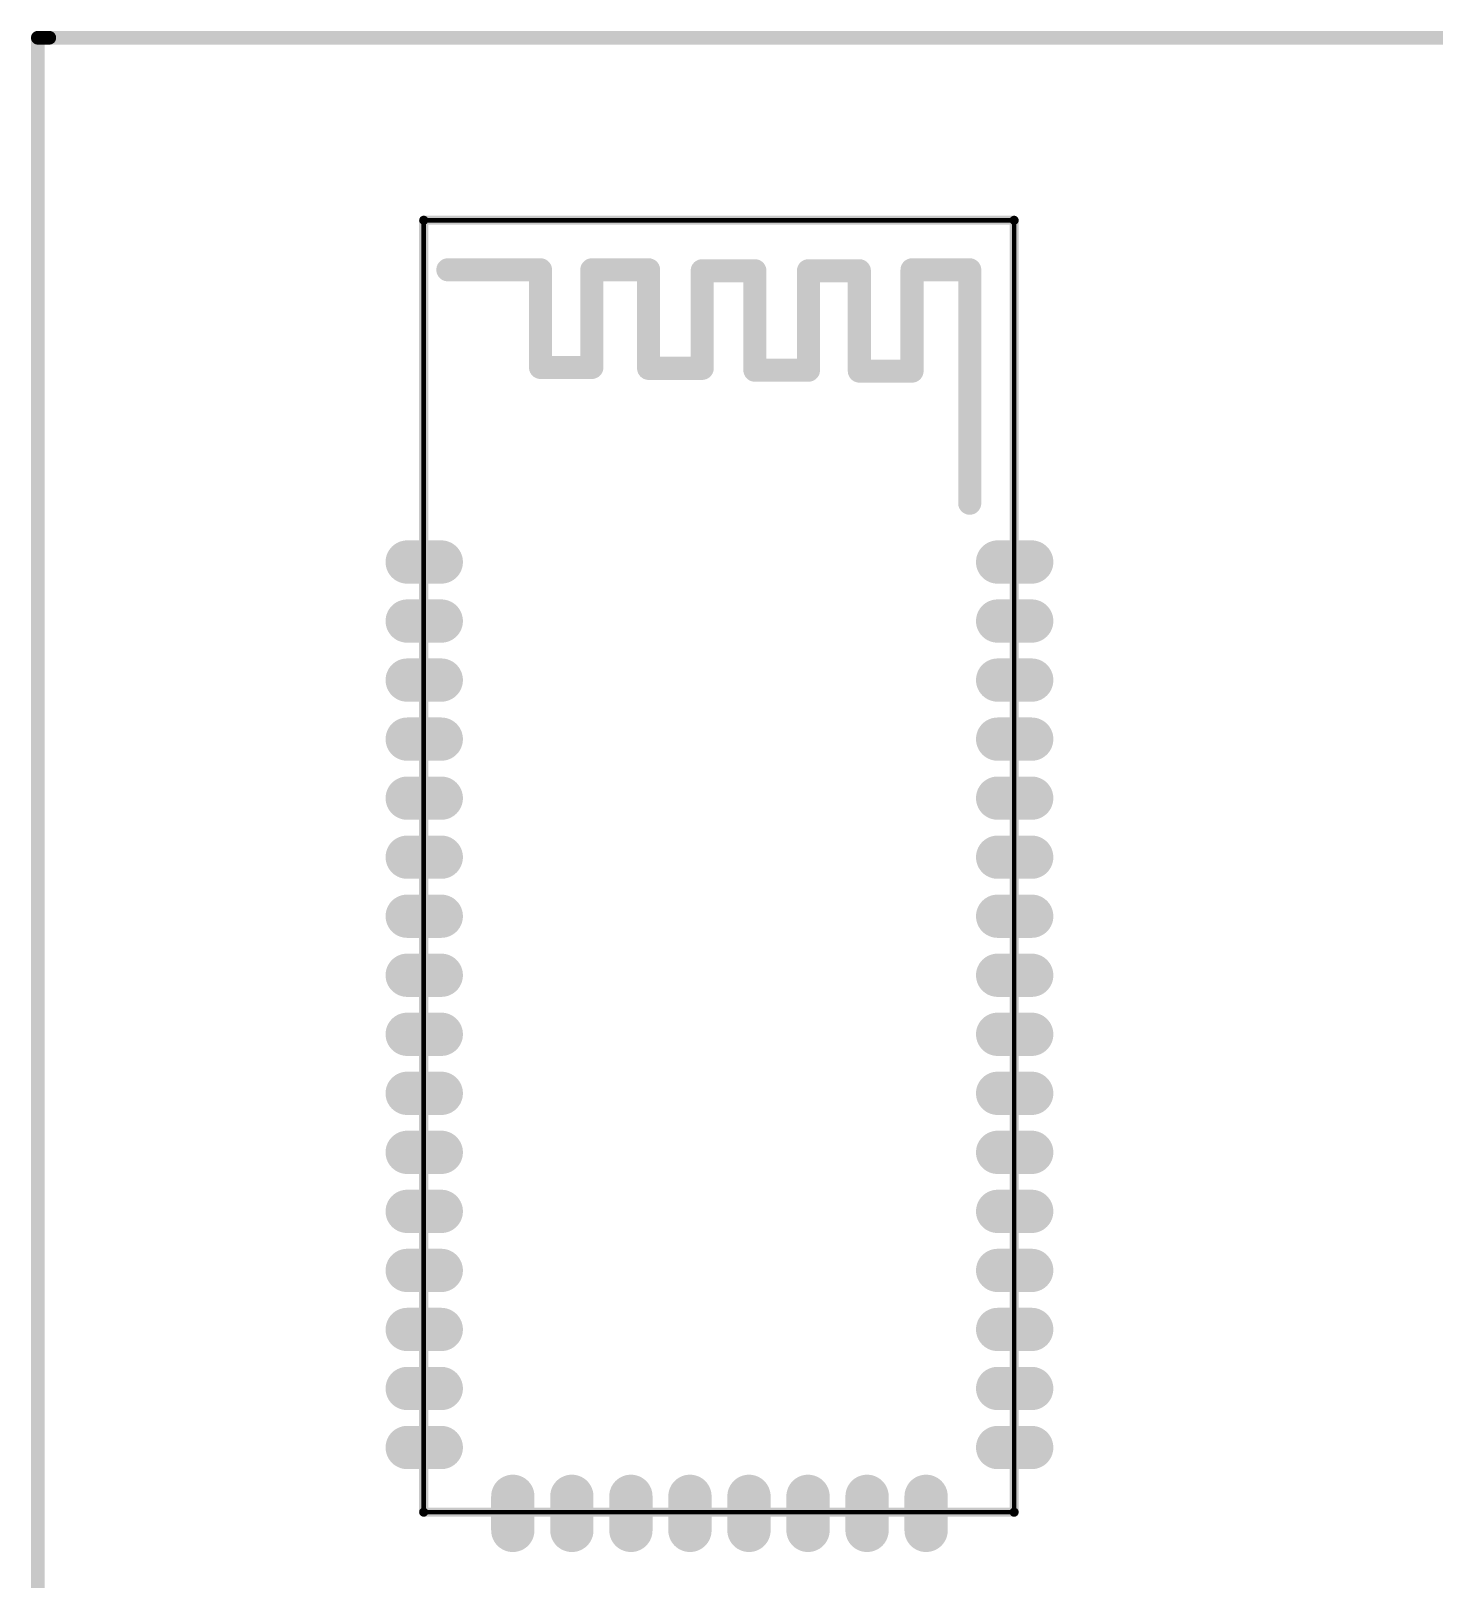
# Model space of a CAD drawing. Header units: millimetres. Extents: x 25 to 178, y 46 to 106.
# Drawn here: x 25.25 to 56.14, y 71.6 to 105.69 of the extents above; entities that cross this region are included whole.
import ezdxf

# ---------------------------------------------------------------- set-up
doc = ezdxf.new("R2010")
doc.units = ezdxf.units.MM
for name, color, linetype in [('KeepOutLayer', 6, 'Continuous'), ('Mechanical13', 56, 'Continuous'), ('TopLayer', 1, 'Continuous'), ('TopOverlay', 2, 'Continuous'), ('TopPaste', 8, 'Continuous'), ('TopSolder', 216, 'Continuous')]:
    doc.layers.add(name, color=color, linetype=linetype)

# ---------------------------------------------------------------- blocks, each defined once
blk = doc.blocks.new('BTM05F_2')
at = {"layer": 'Mechanical13', "const_width": 0.1}
for points in [[(-6.512, 18.001), (6.488, 18.001)], [(-6.512, -10.449), (-6.512, 18.001)], [(6.488, -10.449), (6.488, 18.001)], [(-6.512, -10.449), (6.488, -10.449)]]:
    blk.add_lwpolyline(points, dxfattribs=at)
at = {"layer": 'Mechanical13', "const_width": 0.05}
for points in [[(-6.537, 18.001, 1), (-6.487, 18.001, 1)], [(-6.537, 18.001, 1), (-6.487, 18.001, 1)], [(6.463, 18.001, 1), (6.513, 18.001, 1)], [(6.463, 18.001, 1), (6.513, 18.001, 1)], [(-6.537, -10.449, 1), (-6.487, -10.449, 1)], [(-6.537, -10.449, 1), (-6.487, -10.449, 1)], [(6.463, -10.449, 1), (6.513, -10.449, 1)], [(6.463, -10.449, 1), (6.513, -10.449, 1)]]:
    blk.add_lwpolyline(points, format="xyb", close=True, dxfattribs=at)
at = {"layer": 'TopLayer', "const_width": 0.75}
for points in [[(-6.125, 10.475), (-6.875, 10.475)], [(6.875, 10.475), (6.125, 10.475)], [(-6.125, 9.175), (-6.875, 9.175)], [(6.875, 9.175), (6.125, 9.175)], [(-6.125, 7.875), (-6.875, 7.875)], [(6.875, 7.875), (6.125, 7.875)], [(-6.125, 6.575), (-6.875, 6.575)], [(6.875, 6.575), (6.125, 6.575)], [(-6.125, 5.275), (-6.875, 5.275)], [(6.875, 5.275), (6.125, 5.275)], [(-6.125, 3.975), (-6.875, 3.975)], [(6.875, 3.975), (6.125, 3.975)], [(-6.125, 2.675), (-6.875, 2.675)], [(6.875, 2.675), (6.125, 2.675)], [(-6.125, 1.375), (-6.875, 1.375)], [(6.875, 1.375), (6.125, 1.375)], [(-6.125, 0.075), (-6.875, 0.075)], [(6.875, 0.075), (6.125, 0.075)], [(-6.125, -1.225), (-6.875, -1.225)], [(6.875, -1.225), (6.125, -1.225)], [(-6.125, -2.525), (-6.875, -2.525)], [(6.875, -2.525), (6.125, -2.525)], [(-6.125, -3.825), (-6.875, -3.825)], [(6.875, -3.825), (6.125, -3.825)], [(-6.125, -5.125), (-6.875, -5.125)], [(6.875, -5.125), (6.125, -5.125)], [(-6.125, -6.425), (-6.875, -6.425)], [(6.875, -6.425), (6.125, -6.425)], [(-6.125, -7.725), (-6.875, -7.725)], [(6.875, -7.725), (6.125, -7.725)], [(-6.125, -9.025), (-6.875, -9.025)], [(6.875, -9.025), (6.125, -9.025)], [(-4.55, -10.1), (-4.55, -10.85)], [(-3.25, -10.1), (-3.25, -10.85)], [(-1.95, -10.1), (-1.95, -10.85)], [(-0.65, -10.1), (-0.65, -10.85)], [(0.65, -10.1), (0.65, -10.85)], [(1.95, -10.1), (1.95, -10.85)], [(3.25, -10.1), (3.25, -10.85)], [(4.55, -10.1), (4.55, -10.85)]]:
    blk.add_lwpolyline(points, dxfattribs=at)
at = {"layer": 'TopLayer', "const_width": 0.375}
for points in [[(-7.062, 10.475, 1), (-6.687, 10.475, 1)], [(-6.313, 10.475, 1), (-5.938, 10.475, 1)], [(5.938, 10.475, 1), (6.313, 10.475, 1)], [(6.687, 10.475, 1), (7.062, 10.475, 1)], [(-7.062, 9.175, 1), (-6.687, 9.175, 1)], [(-6.313, 9.175, 1), (-5.938, 9.175, 1)], [(5.938, 9.175, 1), (6.313, 9.175, 1)], [(6.687, 9.175, 1), (7.062, 9.175, 1)], [(-7.062, 7.875, 1), (-6.687, 7.875, 1)], [(-6.313, 7.875, 1), (-5.938, 7.875, 1)], [(5.938, 7.875, 1), (6.313, 7.875, 1)], [(6.687, 7.875, 1), (7.062, 7.875, 1)], [(-7.062, 6.575, 1), (-6.687, 6.575, 1)], [(-6.313, 6.575, 1), (-5.938, 6.575, 1)], [(5.938, 6.575, 1), (6.313, 6.575, 1)], [(6.687, 6.575, 1), (7.062, 6.575, 1)], [(-7.062, 5.275, 1), (-6.687, 5.275, 1)], [(-6.313, 5.275, 1), (-5.938, 5.275, 1)], [(5.938, 5.275, 1), (6.313, 5.275, 1)], [(6.687, 5.275, 1), (7.062, 5.275, 1)], [(-7.062, 3.975, 1), (-6.687, 3.975, 1)], [(-6.313, 3.975, 1), (-5.938, 3.975, 1)], [(5.938, 3.975, 1), (6.313, 3.975, 1)], [(6.687, 3.975, 1), (7.062, 3.975, 1)], [(-7.062, 2.675, 1), (-6.687, 2.675, 1)], [(-6.313, 2.675, 1), (-5.938, 2.675, 1)], [(5.938, 2.675, 1), (6.313, 2.675, 1)], [(6.687, 2.675, 1), (7.062, 2.675, 1)], [(-7.062, 1.375, 1), (-6.687, 1.375, 1)], [(-6.313, 1.375, 1), (-5.938, 1.375, 1)], [(5.938, 1.375, 1), (6.313, 1.375, 1)], [(6.687, 1.375, 1), (7.062, 1.375, 1)], [(-7.062, 0.075, 1), (-6.687, 0.075, 1)], [(-6.313, 0.075, 1), (-5.938, 0.075, 1)], [(5.938, 0.075, 1), (6.313, 0.075, 1)], [(6.687, 0.075, 1), (7.062, 0.075, 1)], [(-7.062, -1.225, 1), (-6.687, -1.225, 1)], [(-6.313, -1.225, 1), (-5.938, -1.225, 1)], [(5.938, -1.225, 1), (6.313, -1.225, 1)], [(6.687, -1.225, 1), (7.062, -1.225, 1)], [(-7.062, -2.525, 1), (-6.687, -2.525, 1)], [(-6.313, -2.525, 1), (-5.938, -2.525, 1)], [(5.938, -2.525, 1), (6.313, -2.525, 1)], [(6.687, -2.525, 1), (7.062, -2.525, 1)], [(-7.062, -3.825, 1), (-6.687, -3.825, 1)], [(-6.313, -3.825, 1), (-5.938, -3.825, 1)], [(5.938, -3.825, 1), (6.313, -3.825, 1)], [(6.687, -3.825, 1), (7.062, -3.825, 1)], [(-7.062, -5.125, 1), (-6.687, -5.125, 1)], [(-6.313, -5.125, 1), (-5.938, -5.125, 1)], [(5.938, -5.125, 1), (6.313, -5.125, 1)], [(6.687, -5.125, 1), (7.062, -5.125, 1)], [(-7.062, -6.425, 1), (-6.687, -6.425, 1)], [(-6.313, -6.425, 1), (-5.938, -6.425, 1)], [(5.938, -6.425, 1), (6.313, -6.425, 1)], [(6.687, -6.425, 1), (7.062, -6.425, 1)], [(-7.062, -7.725, 1), (-6.687, -7.725, 1)], [(-6.313, -7.725, 1), (-5.938, -7.725, 1)], [(5.938, -7.725, 1), (6.313, -7.725, 1)], [(6.687, -7.725, 1), (7.062, -7.725, 1)], [(-7.062, -9.025, 1), (-6.687, -9.025, 1)], [(-6.313, -9.025, 1), (-5.938, -9.025, 1)], [(5.938, -9.025, 1), (6.313, -9.025, 1)], [(6.687, -9.025, 1), (7.062, -9.025, 1)], [(-4.737, -10.1, 1), (-4.362, -10.1, 1)], [(-3.437, -10.1, 1), (-3.062, -10.1, 1)], [(-2.137, -10.1, 1), (-1.762, -10.1, 1)], [(-0.837, -10.1, 1), (-0.462, -10.1, 1)], [(0.463, -10.1, 1), (0.838, -10.1, 1)], [(1.763, -10.1, 1), (2.138, -10.1, 1)], [(3.063, -10.1, 1), (3.438, -10.1, 1)], [(4.363, -10.1, 1), (4.738, -10.1, 1)], [(-4.737, -10.85, 1), (-4.362, -10.85, 1)], [(-3.437, -10.85, 1), (-3.062, -10.85, 1)], [(-2.137, -10.85, 1), (-1.762, -10.85, 1)], [(-0.837, -10.85, 1), (-0.462, -10.85, 1)], [(0.463, -10.85, 1), (0.838, -10.85, 1)], [(1.763, -10.85, 1), (2.138, -10.85, 1)], [(3.063, -10.85, 1), (3.438, -10.85, 1)], [(4.363, -10.85, 1), (4.738, -10.85, 1)]]:
    blk.add_lwpolyline(points, format="xyb", close=True, dxfattribs=at)
at = {"layer": 'TopOverlay'}
for points, const_width in [([(-6.512, 18.001), (6.488, 18.001)], 0.2), ([(-6.512, -10.449), (-6.512, 18.001)], 0.2), ([(6.488, -10.449), (6.488, 18.001)], 0.2), ([(-5.98, 16.91), (-3.94, 16.91)], 0.508), ([(-3.94, 14.76), (-3.94, 16.91)], 0.508), ([(-2.81, 16.91), (-1.56, 16.91)], 0.508), ([(-2.81, 14.76), (-2.81, 16.91)], 0.508), ([(-1.56, 14.74), (-1.56, 16.91)], 0.508), ([(-0.38, 16.89), (0.78, 16.89)], 0.508), ([(-0.38, 14.74), (-0.38, 16.89)], 0.508), ([(0.78, 14.7), (0.78, 16.89)], 0.508), ([(1.96, 16.89), (3.08, 16.89)], 0.508), ([(1.96, 14.7), (1.96, 16.89)], 0.508), ([(3.08, 14.68), (3.08, 16.89)], 0.508), ([(4.24, 16.91), (5.51, 16.91)], 0.508), ([(4.24, 14.68), (4.24, 16.91)], 0.508), ([(5.51, 11.77), (5.51, 16.91)], 0.508), ([(-3.94, 14.76), (-2.81, 14.76)], 0.508), ([(-1.56, 14.74), (-0.38, 14.74)], 0.508), ([(0.78, 14.7), (1.96, 14.7)], 0.508), ([(3.08, 14.68), (4.24, 14.68)], 0.508), ([(-6.512, -10.449), (6.488, -10.449)], 0.2)]:
    blk.add_lwpolyline(points, dxfattribs=dict(at, const_width=const_width))
for points, const_width in [([(-6.562, 18.001, 1), (-6.462, 18.001, 1)], 0.1), ([(-6.562, 18.001, 1), (-6.462, 18.001, 1)], 0.1), ([(6.438, 18.001, 1), (6.538, 18.001, 1)], 0.1), ([(6.438, 18.001, 1), (6.538, 18.001, 1)], 0.1), ([(-6.107, 16.91, 1), (-5.853, 16.91, 1)], 0.254), ([(-4.067, 16.91, 1), (-3.813, 16.91, 1)], 0.254), ([(-4.067, 16.91, 1), (-3.813, 16.91, 1)], 0.254), ([(-2.937, 16.91, 1), (-2.683, 16.91, 1)], 0.254), ([(-2.937, 16.91, 1), (-2.683, 16.91, 1)], 0.254), ([(-1.687, 16.91, 1), (-1.433, 16.91, 1)], 0.254), ([(-1.687, 16.91, 1), (-1.433, 16.91, 1)], 0.254), ([(-0.507, 16.89, 1), (-0.253, 16.89, 1)], 0.254), ([(-0.507, 16.89, 1), (-0.253, 16.89, 1)], 0.254), ([(0.653, 16.89, 1), (0.907, 16.89, 1)], 0.254), ([(0.653, 16.89, 1), (0.907, 16.89, 1)], 0.254), ([(1.833, 16.89, 1), (2.087, 16.89, 1)], 0.254), ([(1.833, 16.89, 1), (2.087, 16.89, 1)], 0.254), ([(2.953, 16.89, 1), (3.207, 16.89, 1)], 0.254), ([(2.953, 16.89, 1), (3.207, 16.89, 1)], 0.254), ([(4.113, 16.91, 1), (4.367, 16.91, 1)], 0.254), ([(4.113, 16.91, 1), (4.367, 16.91, 1)], 0.254), ([(5.383, 16.91, 1), (5.637, 16.91, 1)], 0.254), ([(5.383, 16.91, 1), (5.637, 16.91, 1)], 0.254), ([(-4.067, 14.76, 1), (-3.813, 14.76, 1)], 0.254), ([(-4.067, 14.76, 1), (-3.813, 14.76, 1)], 0.254), ([(-2.937, 14.76, 1), (-2.683, 14.76, 1)], 0.254), ([(-2.937, 14.76, 1), (-2.683, 14.76, 1)], 0.254), ([(-1.687, 14.74, 1), (-1.433, 14.74, 1)], 0.254), ([(-1.687, 14.74, 1), (-1.433, 14.74, 1)], 0.254), ([(-0.507, 14.74, 1), (-0.253, 14.74, 1)], 0.254), ([(-0.507, 14.74, 1), (-0.253, 14.74, 1)], 0.254), ([(0.653, 14.7, 1), (0.907, 14.7, 1)], 0.254), ([(0.653, 14.7, 1), (0.907, 14.7, 1)], 0.254), ([(1.833, 14.7, 1), (2.087, 14.7, 1)], 0.254), ([(1.833, 14.7, 1), (2.087, 14.7, 1)], 0.254), ([(2.953, 14.68, 1), (3.207, 14.68, 1)], 0.254), ([(2.953, 14.68, 1), (3.207, 14.68, 1)], 0.254), ([(4.113, 14.68, 1), (4.367, 14.68, 1)], 0.254), ([(4.113, 14.68, 1), (4.367, 14.68, 1)], 0.254), ([(5.383, 11.77, 1), (5.637, 11.77, 1)], 0.254), ([(-6.562, -10.449, 1), (-6.462, -10.449, 1)], 0.1), ([(-6.562, -10.449, 1), (-6.462, -10.449, 1)], 0.1), ([(6.438, -10.449, 1), (6.538, -10.449, 1)], 0.1), ([(6.438, -10.449, 1), (6.538, -10.449, 1)], 0.1)]:
    blk.add_lwpolyline(points, format="xyb", close=True, dxfattribs=dict(at, const_width=const_width))
at = {"layer": 'TopPaste', "const_width": 0.75}
for points in [[(-6.125, 10.475), (-6.875, 10.475)], [(6.875, 10.475), (6.125, 10.475)], [(-6.125, 9.175), (-6.875, 9.175)], [(6.875, 9.175), (6.125, 9.175)], [(-6.125, 7.875), (-6.875, 7.875)], [(6.875, 7.875), (6.125, 7.875)], [(-6.125, 6.575), (-6.875, 6.575)], [(6.875, 6.575), (6.125, 6.575)], [(-6.125, 5.275), (-6.875, 5.275)], [(6.875, 5.275), (6.125, 5.275)], [(-6.125, 3.975), (-6.875, 3.975)], [(6.875, 3.975), (6.125, 3.975)], [(-6.125, 2.675), (-6.875, 2.675)], [(6.875, 2.675), (6.125, 2.675)], [(-6.125, 1.375), (-6.875, 1.375)], [(6.875, 1.375), (6.125, 1.375)], [(-6.125, 0.075), (-6.875, 0.075)], [(6.875, 0.075), (6.125, 0.075)], [(-6.125, -1.225), (-6.875, -1.225)], [(6.875, -1.225), (6.125, -1.225)], [(-6.125, -2.525), (-6.875, -2.525)], [(6.875, -2.525), (6.125, -2.525)], [(-6.125, -3.825), (-6.875, -3.825)], [(6.875, -3.825), (6.125, -3.825)], [(-6.125, -5.125), (-6.875, -5.125)], [(6.875, -5.125), (6.125, -5.125)], [(-6.125, -6.425), (-6.875, -6.425)], [(6.875, -6.425), (6.125, -6.425)], [(-6.125, -7.725), (-6.875, -7.725)], [(6.875, -7.725), (6.125, -7.725)], [(-6.125, -9.025), (-6.875, -9.025)], [(6.875, -9.025), (6.125, -9.025)], [(-4.55, -10.1), (-4.55, -10.85)], [(-3.25, -10.1), (-3.25, -10.85)], [(-1.95, -10.1), (-1.95, -10.85)], [(-0.65, -10.1), (-0.65, -10.85)], [(0.65, -10.1), (0.65, -10.85)], [(1.95, -10.1), (1.95, -10.85)], [(3.25, -10.1), (3.25, -10.85)], [(4.55, -10.1), (4.55, -10.85)]]:
    blk.add_lwpolyline(points, dxfattribs=at)
at = {"layer": 'TopPaste', "const_width": 0.375}
for points in [[(-7.062, 10.475, 1), (-6.687, 10.475, 1)], [(-6.313, 10.475, 1), (-5.938, 10.475, 1)], [(5.938, 10.475, 1), (6.313, 10.475, 1)], [(6.687, 10.475, 1), (7.062, 10.475, 1)], [(-7.062, 9.175, 1), (-6.687, 9.175, 1)], [(-6.313, 9.175, 1), (-5.938, 9.175, 1)], [(5.938, 9.175, 1), (6.313, 9.175, 1)], [(6.687, 9.175, 1), (7.062, 9.175, 1)], [(-7.062, 7.875, 1), (-6.687, 7.875, 1)], [(-6.313, 7.875, 1), (-5.938, 7.875, 1)], [(5.938, 7.875, 1), (6.313, 7.875, 1)], [(6.687, 7.875, 1), (7.062, 7.875, 1)], [(-7.062, 6.575, 1), (-6.687, 6.575, 1)], [(-6.313, 6.575, 1), (-5.938, 6.575, 1)], [(5.938, 6.575, 1), (6.313, 6.575, 1)], [(6.687, 6.575, 1), (7.062, 6.575, 1)], [(-7.062, 5.275, 1), (-6.687, 5.275, 1)], [(-6.313, 5.275, 1), (-5.938, 5.275, 1)], [(5.938, 5.275, 1), (6.313, 5.275, 1)], [(6.687, 5.275, 1), (7.062, 5.275, 1)], [(-7.062, 3.975, 1), (-6.687, 3.975, 1)], [(-6.313, 3.975, 1), (-5.938, 3.975, 1)], [(5.938, 3.975, 1), (6.313, 3.975, 1)], [(6.687, 3.975, 1), (7.062, 3.975, 1)], [(-7.062, 2.675, 1), (-6.687, 2.675, 1)], [(-6.313, 2.675, 1), (-5.938, 2.675, 1)], [(5.938, 2.675, 1), (6.313, 2.675, 1)], [(6.687, 2.675, 1), (7.062, 2.675, 1)], [(-7.062, 1.375, 1), (-6.687, 1.375, 1)], [(-6.313, 1.375, 1), (-5.938, 1.375, 1)], [(5.938, 1.375, 1), (6.313, 1.375, 1)], [(6.687, 1.375, 1), (7.062, 1.375, 1)], [(-7.062, 0.075, 1), (-6.687, 0.075, 1)], [(-6.313, 0.075, 1), (-5.938, 0.075, 1)], [(5.938, 0.075, 1), (6.313, 0.075, 1)], [(6.687, 0.075, 1), (7.062, 0.075, 1)], [(-7.062, -1.225, 1), (-6.687, -1.225, 1)], [(-6.313, -1.225, 1), (-5.938, -1.225, 1)], [(5.938, -1.225, 1), (6.313, -1.225, 1)], [(6.687, -1.225, 1), (7.062, -1.225, 1)], [(-7.062, -2.525, 1), (-6.687, -2.525, 1)], [(-6.313, -2.525, 1), (-5.938, -2.525, 1)], [(5.938, -2.525, 1), (6.313, -2.525, 1)], [(6.687, -2.525, 1), (7.062, -2.525, 1)], [(-7.062, -3.825, 1), (-6.687, -3.825, 1)], [(-6.313, -3.825, 1), (-5.938, -3.825, 1)], [(5.938, -3.825, 1), (6.313, -3.825, 1)], [(6.687, -3.825, 1), (7.062, -3.825, 1)], [(-7.062, -5.125, 1), (-6.687, -5.125, 1)], [(-6.313, -5.125, 1), (-5.938, -5.125, 1)], [(5.938, -5.125, 1), (6.313, -5.125, 1)], [(6.687, -5.125, 1), (7.062, -5.125, 1)], [(-7.062, -6.425, 1), (-6.687, -6.425, 1)], [(-6.313, -6.425, 1), (-5.938, -6.425, 1)], [(5.938, -6.425, 1), (6.313, -6.425, 1)], [(6.687, -6.425, 1), (7.062, -6.425, 1)], [(-7.062, -7.725, 1), (-6.687, -7.725, 1)], [(-6.313, -7.725, 1), (-5.938, -7.725, 1)], [(5.938, -7.725, 1), (6.313, -7.725, 1)], [(6.687, -7.725, 1), (7.062, -7.725, 1)], [(-7.062, -9.025, 1), (-6.687, -9.025, 1)], [(-6.313, -9.025, 1), (-5.938, -9.025, 1)], [(5.938, -9.025, 1), (6.313, -9.025, 1)], [(6.687, -9.025, 1), (7.062, -9.025, 1)], [(-4.737, -10.1, 1), (-4.362, -10.1, 1)], [(-3.437, -10.1, 1), (-3.062, -10.1, 1)], [(-2.137, -10.1, 1), (-1.762, -10.1, 1)], [(-0.837, -10.1, 1), (-0.462, -10.1, 1)], [(0.463, -10.1, 1), (0.838, -10.1, 1)], [(1.763, -10.1, 1), (2.138, -10.1, 1)], [(3.063, -10.1, 1), (3.438, -10.1, 1)], [(4.363, -10.1, 1), (4.738, -10.1, 1)], [(-4.737, -10.85, 1), (-4.362, -10.85, 1)], [(-3.437, -10.85, 1), (-3.062, -10.85, 1)], [(-2.137, -10.85, 1), (-1.762, -10.85, 1)], [(-0.837, -10.85, 1), (-0.462, -10.85, 1)], [(0.463, -10.85, 1), (0.838, -10.85, 1)], [(1.763, -10.85, 1), (2.138, -10.85, 1)], [(3.063, -10.85, 1), (3.438, -10.85, 1)], [(4.363, -10.85, 1), (4.738, -10.85, 1)]]:
    blk.add_lwpolyline(points, format="xyb", close=True, dxfattribs=at)
at = {"layer": 'TopSolder', "const_width": 0.953}
for points in [[(-6.125, 10.475), (-6.875, 10.475)], [(6.875, 10.475), (6.125, 10.475)], [(-6.125, 9.175), (-6.875, 9.175)], [(6.875, 9.175), (6.125, 9.175)], [(-6.125, 7.875), (-6.875, 7.875)], [(6.875, 7.875), (6.125, 7.875)], [(-6.125, 6.575), (-6.875, 6.575)], [(6.875, 6.575), (6.125, 6.575)], [(-6.125, 5.275), (-6.875, 5.275)], [(6.875, 5.275), (6.125, 5.275)], [(-6.125, 3.975), (-6.875, 3.975)], [(6.875, 3.975), (6.125, 3.975)], [(-6.125, 2.675), (-6.875, 2.675)], [(6.875, 2.675), (6.125, 2.675)], [(-6.125, 1.375), (-6.875, 1.375)], [(6.875, 1.375), (6.125, 1.375)], [(-6.125, 0.075), (-6.875, 0.075)], [(6.875, 0.075), (6.125, 0.075)], [(-6.125, -1.225), (-6.875, -1.225)], [(6.875, -1.225), (6.125, -1.225)], [(-6.125, -2.525), (-6.875, -2.525)], [(6.875, -2.525), (6.125, -2.525)], [(-6.125, -3.825), (-6.875, -3.825)], [(6.875, -3.825), (6.125, -3.825)], [(-6.125, -5.125), (-6.875, -5.125)], [(6.875, -5.125), (6.125, -5.125)], [(-6.125, -6.425), (-6.875, -6.425)], [(6.875, -6.425), (6.125, -6.425)], [(-6.125, -7.725), (-6.875, -7.725)], [(6.875, -7.725), (6.125, -7.725)], [(-6.125, -9.025), (-6.875, -9.025)], [(6.875, -9.025), (6.125, -9.025)], [(-4.55, -10.1), (-4.55, -10.85)], [(-3.25, -10.1), (-3.25, -10.85)], [(-1.95, -10.1), (-1.95, -10.85)], [(-0.65, -10.1), (-0.65, -10.85)], [(0.65, -10.1), (0.65, -10.85)], [(1.95, -10.1), (1.95, -10.85)], [(3.25, -10.1), (3.25, -10.85)], [(4.55, -10.1), (4.55, -10.85)]]:
    blk.add_lwpolyline(points, dxfattribs=at)
at = {"layer": 'TopSolder', "const_width": 0.477}
for points in [[(-7.113, 10.475, 1), (-6.637, 10.475, 1)], [(-6.363, 10.475, 1), (-5.887, 10.475, 1)], [(5.887, 10.475, 1), (6.363, 10.475, 1)], [(6.637, 10.475, 1), (7.113, 10.475, 1)], [(-7.113, 9.175, 1), (-6.637, 9.175, 1)], [(-6.363, 9.175, 1), (-5.887, 9.175, 1)], [(5.887, 9.175, 1), (6.363, 9.175, 1)], [(6.637, 9.175, 1), (7.113, 9.175, 1)], [(-7.113, 7.875, 1), (-6.637, 7.875, 1)], [(-6.363, 7.875, 1), (-5.887, 7.875, 1)], [(5.887, 7.875, 1), (6.363, 7.875, 1)], [(6.637, 7.875, 1), (7.113, 7.875, 1)], [(-7.113, 6.575, 1), (-6.637, 6.575, 1)], [(-6.363, 6.575, 1), (-5.887, 6.575, 1)], [(5.887, 6.575, 1), (6.363, 6.575, 1)], [(6.637, 6.575, 1), (7.113, 6.575, 1)], [(-7.113, 5.275, 1), (-6.637, 5.275, 1)], [(-6.363, 5.275, 1), (-5.887, 5.275, 1)], [(5.887, 5.275, 1), (6.363, 5.275, 1)], [(6.637, 5.275, 1), (7.113, 5.275, 1)], [(-7.113, 3.975, 1), (-6.637, 3.975, 1)], [(-6.363, 3.975, 1), (-5.887, 3.975, 1)], [(5.887, 3.975, 1), (6.363, 3.975, 1)], [(6.637, 3.975, 1), (7.113, 3.975, 1)], [(-7.113, 2.675, 1), (-6.637, 2.675, 1)], [(-6.363, 2.675, 1), (-5.887, 2.675, 1)], [(5.887, 2.675, 1), (6.363, 2.675, 1)], [(6.637, 2.675, 1), (7.113, 2.675, 1)], [(-7.113, 1.375, 1), (-6.637, 1.375, 1)], [(-6.363, 1.375, 1), (-5.887, 1.375, 1)], [(5.887, 1.375, 1), (6.363, 1.375, 1)], [(6.637, 1.375, 1), (7.113, 1.375, 1)], [(-7.113, 0.075, 1), (-6.637, 0.075, 1)], [(-6.363, 0.075, 1), (-5.887, 0.075, 1)], [(5.887, 0.075, 1), (6.363, 0.075, 1)], [(6.637, 0.075, 1), (7.113, 0.075, 1)], [(-7.113, -1.225, 1), (-6.637, -1.225, 1)], [(-6.363, -1.225, 1), (-5.887, -1.225, 1)], [(5.887, -1.225, 1), (6.363, -1.225, 1)], [(6.637, -1.225, 1), (7.113, -1.225, 1)], [(-7.113, -2.525, 1), (-6.637, -2.525, 1)], [(-6.363, -2.525, 1), (-5.887, -2.525, 1)], [(5.887, -2.525, 1), (6.363, -2.525, 1)], [(6.637, -2.525, 1), (7.113, -2.525, 1)], [(-7.113, -3.825, 1), (-6.637, -3.825, 1)], [(-6.363, -3.825, 1), (-5.887, -3.825, 1)], [(5.887, -3.825, 1), (6.363, -3.825, 1)], [(6.637, -3.825, 1), (7.113, -3.825, 1)], [(-7.113, -5.125, 1), (-6.637, -5.125, 1)], [(-6.363, -5.125, 1), (-5.887, -5.125, 1)], [(5.887, -5.125, 1), (6.363, -5.125, 1)], [(6.637, -5.125, 1), (7.113, -5.125, 1)], [(-7.113, -6.425, 1), (-6.637, -6.425, 1)], [(-6.363, -6.425, 1), (-5.887, -6.425, 1)], [(5.887, -6.425, 1), (6.363, -6.425, 1)], [(6.637, -6.425, 1), (7.113, -6.425, 1)], [(-7.113, -7.725, 1), (-6.637, -7.725, 1)], [(-6.363, -7.725, 1), (-5.887, -7.725, 1)], [(5.887, -7.725, 1), (6.363, -7.725, 1)], [(6.637, -7.725, 1), (7.113, -7.725, 1)], [(-7.113, -9.025, 1), (-6.637, -9.025, 1)], [(-6.363, -9.025, 1), (-5.887, -9.025, 1)], [(5.887, -9.025, 1), (6.363, -9.025, 1)], [(6.637, -9.025, 1), (7.113, -9.025, 1)], [(-4.788, -10.1, 1), (-4.312, -10.1, 1)], [(-3.488, -10.1, 1), (-3.012, -10.1, 1)], [(-2.188, -10.1, 1), (-1.712, -10.1, 1)], [(-0.888, -10.1, 1), (-0.412, -10.1, 1)], [(0.412, -10.1, 1), (0.888, -10.1, 1)], [(1.712, -10.1, 1), (2.188, -10.1, 1)], [(3.012, -10.1, 1), (3.488, -10.1, 1)], [(4.312, -10.1, 1), (4.788, -10.1, 1)], [(-4.788, -10.85, 1), (-4.312, -10.85, 1)], [(-3.488, -10.85, 1), (-3.012, -10.85, 1)], [(-2.188, -10.85, 1), (-1.712, -10.85, 1)], [(-0.888, -10.85, 1), (-0.412, -10.85, 1)], [(0.412, -10.85, 1), (0.888, -10.85, 1)], [(1.712, -10.85, 1), (2.188, -10.85, 1)], [(3.012, -10.85, 1), (3.488, -10.85, 1)], [(4.312, -10.85, 1), (4.788, -10.85, 1)]]:
    blk.add_lwpolyline(points, format="xyb", close=True, dxfattribs=at)

msp = doc.modelspace()

# ---------------------------------------------------------------- linework, layer by layer
at = {"layer": 'KeepOutLayer', "const_width": 0.3}
for points in [[(25.4, 46.355), (25.4, 105.537)], [(25.4, 105.537), (25.654, 105.537)], [(25.654, 105.537), (177.8, 105.537)]]:
    msp.add_lwpolyline(points, dxfattribs=at)
at = {"layer": 'KeepOutLayer', "const_width": 0.15}
for points in [[(25.325, 105.537, 1), (25.475, 105.537, 1)], [(25.325, 105.537, 1), (25.475, 105.537, 1)], [(25.579, 105.537, 1), (25.729, 105.537, 1)], [(25.579, 105.537, 1), (25.729, 105.537, 1)]]:
    msp.add_lwpolyline(points, format="xyb", close=True, dxfattribs=at)

# ---------------------------------------------------------------- block references
msp.add_blockref('BTM05F_2', (40.409, 83.517))

doc.saveas('drawing.dxf')
